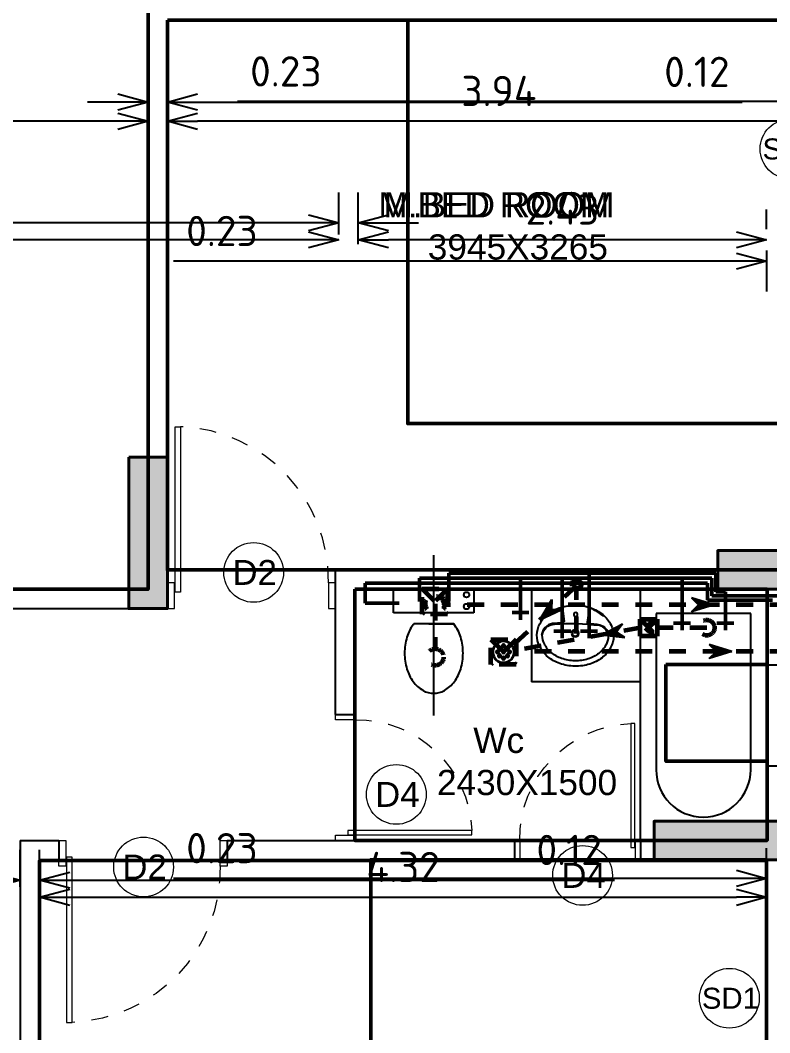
# Model space of a CAD drawing. Header units: inches. Extents: x 0 to 429, y 0 to 185.
# Drawn here: x 258.73 to 263.19, y 122.34 to 128.37 of the extents above; entities that cross this region are included whole.
import ezdxf
from ezdxf.enums import TextEntityAlignment as Align

# ---------------------------------------------------------------- set-up
doc = ezdxf.new("R2010")
doc.units = ezdxf.units.IN
doc.header["$MEASUREMENT"] = 0
doc.linetypes.add('Xr-4BHK-A-B-Typical-Sub$0$HIDDEN', pattern=[0.375, 0.25, -0.125])
doc.layers.get('DEFPOINTS').update_dxf_attribs({"lineweight": 18})
for name, color, linetype, lineweight in [('FLOOR01', 7, 'Continuous', 50), ('XR-4BHK-A-B-TYPICAL-SUB$0$DOOR', 34, 'Continuous', 20), ('XR-4BHK-A-B-TYPICAL-SUB$0$TOWER-COL', 1, 'Continuous', 40), ('XR-4BHK-A-B-TYPICAL-SUB$0$TOWER-COL-HATCH', 9, 'Continuous', 5)]:
    doc.layers.add(name, color=color, linetype=linetype, lineweight=lineweight)
doc.layers.add('XR-4BHK-A-B-TYPICAL-SUB$0$SEWERARE LINE', color=7, linetype='Continuous', lineweight=35, true_color=0xca2d12)
doc.layers.add('XR-4BHK-A-B-TYPICAL-SUB$0$WATER SUPPLAY', color=7, linetype='Continuous', lineweight=0, true_color=0x00f000)
doc.styles.add('Sanvi Common', font='isocpeur.ttf')
doc.styles.add('Xr-4BHK-A-B-Typical-Sub$0$$0$DIM', font='arial.ttf', dxfattribs={"height": 4})
doc.styles.add('Xr-4BHK-A-B-Typical-Sub$0$$1$Standard', font='arial.ttf')
doc.styles.add('Xr-4BHK-A-B-Typical-Sub$0$DIM', font='arial.ttf')
doc.dimstyles.new('Sanvi Common', dxfattribs={"dimtxt": 0.18, "dimasz": 0.18, "dimexe": 0.18, "dimexo": 0.0625, "dimgap": 0.09, "dimtad": 1, "dimzin": 0, "dimdsep": 46, "dimtxsty": 'Sanvi Common', "dimblk": 'OPEN30', "dimcen": 0.09, "dimclrd": 68, "dimclre": 68, "dimclrt": 40, "dimadec": 0, "dimazin": 0, "dimtfac": 1, "dimtofl": 0, "dimtmove": 0, "dimatfit": 3, "dimldrblk": 'OPEN30', "dimfxl": 1, "dimtolj": 1, "dimtzin": 0, "dimarcsym": 0})

# ---------------------------------------------------------------- blocks, each defined once
blk = doc.blocks.new('Xr-4BHK-A-B-Typical-Sub$0$basin6')
blk.add_lwpolyline([(285.2934714498795, -227.3402073958431, 0.1206050114433866), (264.9250448710143, -143.3080601715954, 0.1050703413403847), (202.1793294929555, -66.85247416090476, 0.0886492025878237), (112.5484028551584, -18.19339241354589, 0.0797378270325577), (0.8031899457271265, -0.0009029619881176, 0.0797378270325569), (-111.0227022276788, -17.69070568110362, 0.088649202587821), (-200.8715357833764, -65.94623754146812, 0.1050703413403811), (-263.9604269546578, -142.1188916984596, 0.1206050114433842), (-284.7065285501205, -226.058595277916, 0.120605011443388), (-264.3381019712549, -310.0907425021645, 0.1050703413403826), (-201.5923865931966, -386.5463285128538, 0.0886492025878227), (-111.9614599554004, -435.2054102602124, 0.0797378270325584), (-0.2162470459682027, -453.3978997117706, 0.0797378270325589), (111.6096451274386, -435.7080969926552, 0.0886492025878219), (201.4584786831354, -387.4525651322911, 0.1050703413403807), (264.5473698544172, -311.2799109752995, 0.120605011443382)], format="xyb", close=True)
for points in [[(-209.7065285501205, -79.98985251661941, -0.01680486891788), (-197.7677749082697, -69.86627177985918, -0.0921608508457037), (-106.0149899836835, -21.37322994853491, -0.4351277215707222), (-99.71413867093749, -24.69478230917218), (-85.2445206797231, -123.613478843033, -0.4477499644594207), (-92.36085448904736, -133.7247287180058, 0.0153645642859713), (-179.4983502626019, -141.3487863027761, 0.2725140364334764), (-249.2781254390975, -215.6120153494313, 0.2725140364334764)], [(210.2934714498795, -79.98985251661941, 0.01680486891788), (198.3547178080287, -69.86627177985918, 0.0921608508457037), (106.6019328834425, -21.37322994853446, 0.4351277215707222), (100.3010815706964, -24.69478230917264), (85.83146357948249, -123.613478843033, 0.3963443907103082), (97.15970380860676, -134.6683256285261, -0.0118557928021574), (170.1740434625414, -140.301828615644, -0.3404071676447263), (250.2754666896674, -226.8251453909007)], [(-244.4010232867579, -216.7137751216352, 0.0172432119503362), (-244.7066296595938, -226.1485327430634, 0.1206050114433753), (-228.8187253387566, -291.6958007072386, 0.1050703413403919), (-176.6215278271222, -355.2980291593732, 0.0886492025878153), (-99.35881457495293, -397.2426215136692, 0.0797378270325648), (-0.126309580820589, -413.3980008212439, 0.0797378270325629), (99.17784058948043, -397.6890197296552, 0.0886492025878172), (176.6283916822833, -356.0922912251627, 0.1050703413403667), (229.1110718687371, -292.7254294392905, 0.1206050114433997), (245.2935725593527, -227.2502699306957, 0.1206050114433708)]]:
    blk.add_lwpolyline(points, format="xyb")
for centre, radius in [((0.2934714498794619, -69.18885287727551), 14.46002586836821), ((1.36831066660693, -209.2250138947262), 26.41614066316425), ((1.36831066660693, -209.2250138947262), 21.04925606716732)]:
    blk.add_circle(centre, radius)
for centre, radius, start, end in [((-151.3197873896899, -237.7412537462595), 95.42678519909742, 106.2953086836022, 167.2702941941163), ((-3.49196232228428, -1750.185823778977), 1613.512917841294, 84.27689680190153, 96.2123264367735), ((155.3913177759048, -234.9219814708475), 90.22898964913263, 4.877457175646972, 88.71858128697289)]:
    blk.add_arc(centre, radius, start, end)
blk = doc.blocks.new('Xr-4BHK-A-B-Typical-Sub$0$1111')
for p, q in [((-6719.274586927844, 24832.21541770781), (-6719.274586927844, 24832.21541770757)), ((-6770.297927632695, 24610.7035688872), (-7008.810749818338, 24610.70356888464)), ((-6918.934341971064, 24610.7035688872), (-6770.297927632695, 24610.7035688872)), ((-7128.498731224099, 24545.53691638727), (-7128.498731224099, 24404.3425026373)), ((-6650.609946223907, 24545.53691638727), (-7128.498731224099, 24545.53691638727)), ((-6650.609367650235, 24404.3425026373), (-6650.609367650235, 24545.53691638727)), ((-7128.498731224099, 24404.3425026373), (-6650.609946223907, 24404.3425026373)), ((-6849.554338741815, 24404.3425026373), (-6849.554338742513, 24404.3425026387)), ((-6702.984759504441, 24404.34242388117), (-6702.984759378247, 24404.3425026373))]:
    blk.add_line(p, q)
at = {"extrusion": (0, 0, -1)}
for centre, major_axis, ratio, start_param, end_param in [((-6859.229757925728, 24842.01941884356), (-133.9517165388781, 133.9517165388781), 0.9999999999832868, 6.126583430195991, 6.550859452151544), ((-6889.554338723887, 24895.26306556142), (-90.62466888756799, 90.62466888756799), 0.9999999999968505, 0.7853981633990229, 1.303122181829161), ((-6811.386958009331, 24807.22465526871), (175.7823815872862, 175.7823815872862), 0.999999999978424, 4.219590546639136, 4.55578710340462), ((-6967.721719438676, 24807.22465526871), (-175.7823815853751, 175.7823815853751), 0.9999999999878928, 1.727398203776423, 2.063594760544665), ((-6735.889426989714, 24784.48130888748), (231.5369194917327, 231.5369194917327), 0.9999999999999714, 3.926990816986544, 4.219590546630329), ((-7043.21925045806, 24784.48130888748), (231.5369194901448, 231.5369194901448), 0.9999999999976678, 0.4927984337551386, 0.7853981633993256), ((-7043.21925045806, 24784.48130888701), (231.5369194936764, 231.5369194936764), 0.9999999999941902, 0.7853981634003531, 1.077997893043151), ((-6811.386958009331, 24761.73796250578), (-175.7823815872861, 175.7823815872861), 0.9999999999784244, 4.868990857364758, 5.205187414130243), ((-6967.721719438676, 24761.73796250578), (-231.1863063790527, 91.44161955207198), 0.9889506463526048, 3.056608940066738, 3.421061769405215), ((-6859.229757925496, 24726.94319893909), (-133.9517166011744, 133.9517166011744), 0.999999999576192, 4.837165415702824, 4.868990857265993), ((-6694.740500589833, 24437.16377004446), (11.5199454727117, 11.5199454727117), 0.9999999999696834, 1.570796326805002, 7.853981633984588)]:
    blk.add_ellipse(centre, major_axis=major_axis, ratio=ratio, start_param=start_param, end_param=end_param, dxfattribs=at)
at = {"extrusion": (0, 0, -0.9999999999999998)}
for centre, major_axis, ratio, start_param, end_param in [((-6889.554338723887, 24895.26306556142), (90.6246688875227, 90.6246688875227), 0.9999999999985453, -1.303122181830308, -0.7853981633981758), ((-6919.878919522045, 24842.01941884356), (133.9517165388556, 133.9517165388556), 0.9999999999724124, -0.267674144974732, 0.1566018769845483), ((-6735.889426989714, 24784.48130888701), (-231.5369194917326, 231.5369194917326), 0.9999999999999716, 5.205187414139048, 5.497787143782835)]:
    blk.add_ellipse(centre, major_axis=major_axis, ratio=ratio, start_param=start_param, end_param=end_param, dxfattribs=at)
at = {"extrusion": (0, 0, -0.9999999999999999)}
blk.add_ellipse((-6694.740500589833, 24507.03228540276), major_axis=(-11.51994547247887, 11.51994547247886), ratio=1, start_param=3.141592653589793, end_param=9.42477796076938, dxfattribs=at)
blk = doc.blocks.new('Xr-4BHK-A-B-Typical-Sub$0$d-750')
at = {"layer": 'XR-4BHK-A-B-TYPICAL-SUB$0$DOOR'}
for p, q in [((5.729134500143118e-09, 718.7499761594656), (5.729134500143118e-09, 749.9999761594656)), ((5.729134500143118e-09, 749.9999761594656), (115.0000000057291, 749.9999761594656)), ((115.0000000057291, 749.9999761594656), (115.0000000057291, 718.7499761594656)), ((115.0000000057291, 718.7499761594656), (5.729134500143118e-09, 718.7499761594656)), ((5.729134500143118e-09, -2.384052721993157e-05), (5.729134500143118e-09, 31.24997615947278)), ((5.729134500143118e-09, 31.24997615947278), (115.0000000057291, 31.24997615947278)), ((115.0000000057291, 31.24997615947278), (115.0000000057291, -2.384052721993157e-05)), ((115.0000000057291, -2.384052721993157e-05), (5.729134500143118e-09, -2.384052721993157e-05))]:
    blk.add_line(p, q, dxfattribs=at)
blk.add_lwpolyline([(73.88675761399941, 34.24997615947278), (811.340492390703, 34.24997615947278), (811.340492390703, 59.24997615947278), (73.88675761399941, 59.24997615947278)], close=True, dxfattribs=at)
at = {"layer": 'XR-4BHK-A-B-TYPICAL-SUB$0$DOOR', "color": 8, "linetype": 'Xr-4BHK-A-B-Typical-Sub$0$HIDDEN', "extrusion": (0, 0, -1)}
blk.add_ellipse((125.0000000057291, 31.24997615947278), major_axis=(218.3991734659579, 652.0652236637238), ratio=0.9987404314647262, start_param=-0.3381296109642833, end_param=1.207250979015199, dxfattribs=at)
blk = doc.blocks.new('Xr-4BHK-A-B-Typical-Sub$0$REV.CO.')
at = {"layer": 'XR-4BHK-A-B-TYPICAL-SUB$0$TOWER-COL-HATCH'}
for points in [[(451646.105343088, 14725.22713470212), (451416.1053430881, 14725.22713470212), (451416.1057777091, 15625.7247321444), (451646.1057777096, 15625.7247321451)], [(448141.6030434328, 15070.22767315162), (448141.6030434328, 14840.22767315179), (447241.1053430899, 14840.22767315115), (447241.1053430892, 15070.22767315162)], [(448521.1053430892, 13460.22663578375), (447621.1053430892, 13460.22663578375), (447621.1053430899, 13230.22663578329), (448521.1053430899, 13230.22663578422)]]:
    blk.add_hatch(color=256, dxfattribs=at).paths.add_polyline_path(points)
at = {"layer": 'XR-4BHK-A-B-TYPICAL-SUB$0$TOWER-COL'}
for points in [[(451646.1057729455, 15625.72456020026), (451416.1057729455, 15625.72456020026), (451416.105343089, 14725.22713470212), (451646.105343089, 14725.22713470212)], [(447241.105343089, 15070.2276675078), (447241.105343089, 14840.2276675078), (448141.6030434328, 14840.22713470217), (448141.6030434328, 15070.22713470217)], [(447621.105343089, 13460.22663013994), (447621.105343089, 13230.22663013994), (448521.105343089, 13230.22663013994), (448521.105343089, 13460.22663013994)]]:
    blk.add_lwpolyline(points, close=True, dxfattribs=at)
blk = doc.blocks.new('Xr-4BHK-A-B-Typical-Sub$0$$0$DOOR NO')
at = {"lineweight": 0}
blk.add_circle((5.684341886080801e-14, 0), 10, dxfattribs=at)
at = {"style": 'Xr-4BHK-A-B-Typical-Sub$0$$0$DIM'}
blk.add_attdef('X1', text='', height=9, dxfattribs=at).set_placement((5.684341886080801e-14, 0), align=Align.MIDDLE_CENTER)
blk = doc.blocks.new('_Open30')
at = {"color": 0, "linetype": 'ByBlock', "lineweight": -2}
for p, q in [((-1, 0.26794919), (0, 0)), ((0, 0), (-1, -0.26794919)), ((0, 0), (-1, 0))]:
    blk.add_line(p, q, dxfattribs=at)
blk = doc.blocks.new('*D208')
at = {"color": 68, "lineweight": -2, "transparency": 16777216}
for p, q in [((263.5542284709865, 127.7088136228554), (263.5542284709865, 128.0611464959577)), ((263.7842284709679, 127.7088135975496), (263.7842284709679, 128.0611464959577)), ((263.3742284709865, 127.8811464959577), (260.0262284709885, 127.8811464959577)), ((263.9642284709679, 127.8811464959577), (264.1442284709679, 127.8811464959577))]:
    blk.add_line(p, q, dxfattribs=at)
at = {"layer": 'DEFPOINTS', "color": 0, "transparency": 16777216}
for p in [(263.5542284709865, 127.8811464959577), (263.5542284709865, 127.6463136228554), (263.7842284709679, 127.6463135975496)]:
    blk.add_point(p, dxfattribs=at)
at = {"color": 68, "lineweight": -2, "transparency": 16777216, "xscale": 0.18, "yscale": 0.18, "zscale": 0.18}
blk.add_blockref('_Open30', (263.5542284709865, 127.8811464959577), dxfattribs=at)
at = {"color": 68, "lineweight": -2, "transparency": 16777216, "xscale": 0.18, "yscale": 0.18, "zscale": 0.18, "rotation": 180}
blk.add_blockref('_Open30', (263.7842284709679, 127.8811464959577), dxfattribs=at)
at = {"color": 40, "transparency": 16777216, "insert": (260.3142284709886, 128.0611464959577), "char_height": 0.18, "attachment_point": 5, "style": 'Sanvi Common'}
blk.add_mtext('\\A1;0.23', dxfattribs=at)
blk = doc.blocks.new('*D209')
at = {"color": 68, "lineweight": -2, "transparency": 16777216}
for p, q in [((259.6092284738026, 127.8270088014975), (259.6092284738026, 127.9445088014975)), ((263.5542284709865, 127.7088136228554), (263.5542284709865, 127.9445088014975)), ((263.3742284709865, 127.7645088014975), (259.7892284738026, 127.7645088014975))]:
    blk.add_line(p, q, dxfattribs=at)
at = {"layer": 'DEFPOINTS', "color": 0, "transparency": 16777216}
for p in [(259.6092284738026, 127.7645088014975), (259.6092284738026, 127.7645088014975), (263.5542284709865, 127.6463136228554)]:
    blk.add_point(p, dxfattribs=at)
at = {"color": 68, "lineweight": -2, "transparency": 16777216, "xscale": 0.18, "yscale": 0.18, "zscale": 0.18, "rotation": 180}
blk.add_blockref('_Open30', (259.6092284738026, 127.7645088014975), dxfattribs=at)
at = {"color": 68, "lineweight": -2, "transparency": 16777216, "xscale": 0.18, "yscale": 0.18, "zscale": 0.18}
blk.add_blockref('_Open30', (263.5542284709865, 127.7645088014975), dxfattribs=at)
at = {"color": 40, "transparency": 16777216, "insert": (261.5817284723946, 127.9445088014975), "char_height": 0.18, "attachment_point": 5, "style": 'Sanvi Common'}
blk.add_mtext('\\A1;3.94', dxfattribs=at)
blk = doc.blocks.new('*D210')
at = {"color": 68, "lineweight": -2, "transparency": 16777216}
for p, q in [((256.3392151299105, 127.589025842724), (256.3392151299105, 127.9445088014975)), ((259.4942284738119, 127.8270088014975), (259.4942284738119, 127.9445088014975)), ((259.3142284738119, 127.7645088014975), (256.5192151299105, 127.7645088014975))]:
    blk.add_line(p, q, dxfattribs=at)
at = {"layer": 'DEFPOINTS', "color": 0, "transparency": 16777216}
for p in [(256.3392151299105, 127.7645088014975), (259.4942284738119, 127.7645088014975), (256.3392151299105, 127.526525842724)]:
    blk.add_point(p, dxfattribs=at)
at = {"color": 68, "lineweight": -2, "transparency": 16777216, "xscale": 0.18, "yscale": 0.18, "zscale": 0.18, "rotation": 180}
blk.add_blockref('_Open30', (256.3392151299105, 127.7645088014975), dxfattribs=at)
at = {"color": 68, "lineweight": -2, "transparency": 16777216, "xscale": 0.18, "yscale": 0.18, "zscale": 0.18}
blk.add_blockref('_Open30', (259.4942284738119, 127.7645088014975), dxfattribs=at)
at = {"color": 40, "transparency": 16777216, "insert": (257.9167218018612, 127.9445088014975), "char_height": 0.18, "attachment_point": 5, "style": 'Sanvi Common'}
blk.add_mtext('\\A1;3.16', dxfattribs=at)
blk = doc.blocks.new('*D251')
at = {"color": 68, "lineweight": -2, "transparency": 16777216}
for p, q in [((263.404233178275, 127.056613819455), (263.404233178275, 126.7517360425044)), ((263.1742331782645, 126.9964353152751), (263.1742331782645, 126.7517360425044)), ((262.9942331782645, 126.9317360425044), (259.6462331782665, 126.9317360425044)), ((263.584233178275, 126.9317360425044), (263.764233178275, 126.9317360425044))]:
    blk.add_line(p, q, dxfattribs=at)
at = {"layer": 'DEFPOINTS', "color": 0, "transparency": 16777216}
for p in [(263.404233178275, 127.119113819455), (263.1742331782645, 127.0589353152751), (263.1742331782645, 126.9317360425044)]:
    blk.add_point(p, dxfattribs=at)
at = {"color": 68, "lineweight": -2, "transparency": 16777216, "xscale": 0.18, "yscale": 0.18, "zscale": 0.18}
blk.add_blockref('_Open30', (263.1742331782645, 126.9317360425044), dxfattribs=at)
at = {"color": 68, "lineweight": -2, "transparency": 16777216, "xscale": 0.18, "yscale": 0.18, "zscale": 0.18, "rotation": 180}
blk.add_blockref('_Open30', (263.404233178275, 126.9317360425044), dxfattribs=at)
at = {"color": 40, "transparency": 16777216, "insert": (259.9342331782665, 127.1117360425044), "char_height": 0.18, "attachment_point": 5, "style": 'Sanvi Common'}
blk.add_mtext('\\A1;0.23', dxfattribs=at)
blk = doc.blocks.new('*D252')
at = {"color": 68, "lineweight": -2, "transparency": 16777216}
for p, q in [((260.7442284738119, 127.0339032965563), (260.7442284738119, 127.2389353152751)), ((263.1742331782645, 127.1214353152751), (263.1742331782645, 127.2389353152751)), ((262.9942331782645, 127.0589353152751), (260.9242284738119, 127.0589353152751))]:
    blk.add_line(p, q, dxfattribs=at)
at = {"layer": 'DEFPOINTS', "color": 0, "transparency": 16777216}
for p in [(260.7442284738119, 127.0589353152751), (263.1742331782645, 127.0589353152751), (260.7442284738119, 126.9714032965563)]:
    blk.add_point(p, dxfattribs=at)
at = {"color": 68, "lineweight": -2, "transparency": 16777216, "xscale": 0.18, "yscale": 0.18, "zscale": 0.18, "rotation": 180}
blk.add_blockref('_Open30', (260.7442284738119, 127.0589353152751), dxfattribs=at)
at = {"color": 68, "lineweight": -2, "transparency": 16777216, "xscale": 0.18, "yscale": 0.18, "zscale": 0.18}
blk.add_blockref('_Open30', (263.1742331782645, 127.0589353152751), dxfattribs=at)
at = {"color": 40, "transparency": 16777216, "insert": (261.9592308260382, 127.2389353152751), "char_height": 0.18, "attachment_point": 5, "style": 'Sanvi Common'}
blk.add_mtext('\\A1;2.43', dxfattribs=at)
blk = doc.blocks.new('*D253')
at = {"color": 68, "lineweight": -2, "transparency": 16777216}
for p, q in [((260.6292284737921, 127.0914030528362), (260.6292284737921, 127.3402330802267)), ((260.7442284738119, 127.0339032965563), (260.7442284738119, 127.3402330802267)), ((260.4492284737921, 127.1602330802267), (257.2092284737906, 127.1602330802267)), ((260.9242284738119, 127.1602330802267), (261.1042284738119, 127.1602330802267))]:
    blk.add_line(p, q, dxfattribs=at)
at = {"layer": 'DEFPOINTS', "color": 0, "transparency": 16777216}
for p in [(260.6292284737921, 127.1602330802267), (260.6292284737921, 127.0289030528362), (260.7442284738119, 126.9714032965563)]:
    blk.add_point(p, dxfattribs=at)
at = {"color": 68, "lineweight": -2, "transparency": 16777216, "xscale": 0.18, "yscale": 0.18, "zscale": 0.18}
blk.add_blockref('_Open30', (260.6292284737921, 127.1602330802267), dxfattribs=at)
at = {"color": 68, "lineweight": -2, "transparency": 16777216, "xscale": 0.18, "yscale": 0.18, "zscale": 0.18, "rotation": 180}
blk.add_blockref('_Open30', (260.7442284738119, 127.1602330802267), dxfattribs=at)
at = {"color": 40, "transparency": 16777216, "insert": (257.4792284737907, 127.3402330802267), "char_height": 0.18, "attachment_point": 5, "style": 'Sanvi Common'}
blk.add_mtext('\\A1;0.12', dxfattribs=at)
blk = doc.blocks.new('*D254')
at = {"color": 68, "lineweight": -2, "transparency": 16777216}
for p, q in [((255.2242284815931, 127.1214350908845), (255.2242284815931, 127.2389353152751)), ((260.6292284737921, 127.0914030528362), (260.6292284737921, 127.2389353152751)), ((260.4492284737921, 127.0589353152751), (255.4042284815931, 127.0589353152751))]:
    blk.add_line(p, q, dxfattribs=at)
at = {"layer": 'DEFPOINTS', "color": 0, "transparency": 16777216}
for p in [(255.2242284815931, 127.0589353152751), (255.2242284815931, 127.0589350908845), (260.6292284737921, 127.0289030528362)]:
    blk.add_point(p, dxfattribs=at)
at = {"color": 68, "lineweight": -2, "transparency": 16777216, "xscale": 0.18, "yscale": 0.18, "zscale": 0.18, "rotation": 180}
blk.add_blockref('_Open30', (255.2242284815931, 127.0589353152751), dxfattribs=at)
at = {"color": 68, "lineweight": -2, "transparency": 16777216, "xscale": 0.18, "yscale": 0.18, "zscale": 0.18}
blk.add_blockref('_Open30', (260.6292284737921, 127.0589353152751), dxfattribs=at)
at = {"color": 40, "transparency": 16777216, "insert": (257.9267284776926, 127.2389353152751), "char_height": 0.18, "attachment_point": 5, "style": 'Sanvi Common'}
blk.add_mtext('\\A1;5.40', dxfattribs=at)
blk = doc.blocks.new('*D264')
at = {"color": 68, "lineweight": -2, "transparency": 16777216}
for p, q in [((258.7342284738026, 123.210477014261), (258.7342284738026, 123.4292747792272)), ((258.8492284737933, 123.210477014261), (258.8492284737933, 123.4292747792272)), ((258.5542284738026, 123.2492747792272), (258.3742284738026, 123.2492747792272)), ((259.0292284737933, 123.2492747792272), (262.2692284737948, 123.2492747792272))]:
    blk.add_line(p, q, dxfattribs=at)
at = {"layer": 'DEFPOINTS', "color": 0, "transparency": 16777216}
for p in [(258.8492284737933, 123.2492747792272), (258.7342284738026, 123.147977014261), (258.8492284737933, 123.147977014261)]:
    blk.add_point(p, dxfattribs=at)
at = {"color": 68, "lineweight": -2, "transparency": 16777216, "xscale": 0.18, "yscale": 0.18, "zscale": 0.18}
blk.add_blockref('_Open30', (258.7342284738026, 123.2492747792272), dxfattribs=at)
at = {"color": 68, "lineweight": -2, "transparency": 16777216, "xscale": 0.18, "yscale": 0.18, "zscale": 0.18, "rotation": 180}
blk.add_blockref('_Open30', (258.8492284737933, 123.2492747792272), dxfattribs=at)
at = {"color": 40, "transparency": 16777216, "insert": (261.9992284737947, 123.4292747792272), "char_height": 0.18, "attachment_point": 5, "style": 'Sanvi Common'}
blk.add_mtext('\\A1;0.12', dxfattribs=at)
blk = doc.blocks.new('*D265')
at = {"color": 68, "lineweight": -2, "transparency": 16777216}
for p, q in [((258.8492284737933, 123.210477014261), (258.8492284737933, 123.327977014261)), ((263.1742151244891, 123.2061756171893), (263.1742151244891, 123.327977014261)), ((259.0292284737933, 123.147977014261), (262.9942151244891, 123.147977014261))]:
    blk.add_line(p, q, dxfattribs=at)
at = {"layer": 'DEFPOINTS', "color": 0, "transparency": 16777216}
for p in [(258.8492284737933, 123.147977014261), (263.1742151244891, 123.147977014261), (263.1742151244891, 123.1436756171893)]:
    blk.add_point(p, dxfattribs=at)
at = {"color": 68, "lineweight": -2, "transparency": 16777216, "xscale": 0.18, "yscale": 0.18, "zscale": 0.18, "rotation": 180}
blk.add_blockref('_Open30', (258.8492284737933, 123.147977014261), dxfattribs=at)
at = {"color": 68, "lineweight": -2, "transparency": 16777216, "xscale": 0.18, "yscale": 0.18, "zscale": 0.18}
blk.add_blockref('_Open30', (263.1742151244891, 123.147977014261), dxfattribs=at)
at = {"color": 40, "transparency": 16777216, "insert": (261.0117217991412, 123.327977014261), "char_height": 0.18, "attachment_point": 5, "style": 'Sanvi Common'}
blk.add_mtext('\\A1;4.32', dxfattribs=at)
blk = doc.blocks.new('*D266')
at = {"color": 68, "lineweight": -2, "transparency": 16777216}
for p, q in [((263.1742151244891, 123.2061756171893), (263.1742151244891, 123.4400206313214)), ((263.4042151244996, 123.2061756171893), (263.4042151244996, 123.4400206313214)), ((262.9942151244891, 123.2600206313214), (259.6462151244911, 123.2600206313214)), ((263.5842151244996, 123.2600206313214), (263.7642151244996, 123.2600206313214))]:
    blk.add_line(p, q, dxfattribs=at)
at = {"layer": 'DEFPOINTS', "color": 0, "transparency": 16777216}
for p in [(263.4042151244996, 123.2600206313214), (263.1742151244891, 123.1436756171893), (263.4042151244996, 123.1436756171893)]:
    blk.add_point(p, dxfattribs=at)
at = {"color": 68, "lineweight": -2, "transparency": 16777216, "xscale": 0.18, "yscale": 0.18, "zscale": 0.18}
blk.add_blockref('_Open30', (263.1742151244891, 123.2600206313214), dxfattribs=at)
at = {"color": 68, "lineweight": -2, "transparency": 16777216, "xscale": 0.18, "yscale": 0.18, "zscale": 0.18, "rotation": 180}
blk.add_blockref('_Open30', (263.4042151244996, 123.2600206313214), dxfattribs=at)
at = {"color": 40, "transparency": 16777216, "insert": (259.9342151244911, 123.4400206313214), "char_height": 0.18, "attachment_point": 5, "style": 'Sanvi Common'}
blk.add_mtext('\\A1;0.23', dxfattribs=at)
blk = doc.blocks.new('*D314')
at = {"color": 68, "lineweight": -2, "transparency": 16777216}
for p, q in [((259.4942284738119, 127.8270088014975), (259.4942284738119, 128.0583027925088)), ((259.6092284738026, 127.8270088014975), (259.6092284738026, 128.0583027925088)), ((259.3142284738119, 127.8783027925088), (259.1342284738119, 127.8783027925088)), ((259.7892284738026, 127.8783027925088), (263.0292284738041, 127.8783027925088))]:
    blk.add_line(p, q, dxfattribs=at)
at = {"layer": 'DEFPOINTS', "color": 0, "transparency": 16777216}
for p in [(259.6092284738026, 127.8783027925088), (259.4942284738119, 127.7645088014975), (259.6092284738026, 127.7645088014975)]:
    blk.add_point(p, dxfattribs=at)
at = {"color": 68, "lineweight": -2, "transparency": 16777216, "xscale": 0.18, "yscale": 0.18, "zscale": 0.18}
blk.add_blockref('_Open30', (259.4942284738119, 127.8783027925088), dxfattribs=at)
at = {"color": 68, "lineweight": -2, "transparency": 16777216, "xscale": 0.18, "yscale": 0.18, "zscale": 0.18, "rotation": 180}
blk.add_blockref('_Open30', (259.6092284738026, 127.8783027925088), dxfattribs=at)
at = {"color": 40, "transparency": 16777216, "insert": (262.7592284738041, 128.0583027925088), "char_height": 0.18, "attachment_point": 5, "style": 'Sanvi Common'}
blk.add_mtext('\\A1;0.12', dxfattribs=at)
blk = doc.blocks.new('Xr-4BHK-A-B-Typical-Sub$0$FT 100')
at = {"linetype": 'Continuous'}
blk.add_ellipse((0, 9.313226e-10), major_axis=(63.43259801403039, -2.92498021481441), ratio=0.9999999998229452, start_param=0.0460789852015406, end_param=6.329264292381125, dxfattribs=at)
for centre, major_axis, ratio in [((-36.73191107809544, 9.313226e-10), (7.970910180024961, 9e-16), 0.9999999998347632), ((-23.28150001447648, 23.28150001075119), (7.970910180354233, 9e-16), 0.999999999793454), ((0, 35.35070415306836), (7.970910180354233, 9e-16), 0.9999999998760722), ((0, 9.313226e-10), (7.970910180683508, 9e-16), 0.9999999997521444), ((23.28150001447648, 23.28150001075119), (7.970910180354233, 9e-16), 0.999999999793454), ((36.73191107762978, 9.313226e-10), (7.970910180683508, 0), 0.9999999997521444), ((-23.28150001447648, -23.28150000981986), (7.970910180354233, 9e-16), 0.9999999998347632), ((0, -35.35070415120572), (7.970910180354233, 9e-16), 0.999999999793454), ((23.28150001401082, -23.28150000981986), (7.970910180354233, 9e-16), 0.9999999998347632)]:
    blk.add_ellipse(centre, major_axis=major_axis, ratio=ratio)
blk = doc.blocks.new('Xr-4BHK-A-B-Typical-Sub$0$A6')
at = {"linetype": 'Continuous', "lineweight": -3}
h = blk.add_hatch(dxfattribs=at)
h.set_pattern_fill('ANSI31', color=8, scale=51.85001933485683, angle=269.9862146204266, style=0)
h.set_pattern_definition([(314.9862146204265, (-3558.981502296403, 121585.5365484209), (4.584040057853496, 4.581834745929909), [])])
h.paths.add_polyline_path([(-42.47234761156142, 41.50318173249252), (0, 0), (-42.49231404624879, -41.48273921257351), (91.68663005856797, -0.02205982757732272)])
for p, q in [((-42.49231404624879, -41.48273921245709), (0, 0)), ((-42.47234761156142, 41.50318173249252), (0, 0)), ((91.68663005856797, -0.0220598274609074), (-42.47234761156142, 41.50318173249252)), ((0, 0), (91.68663005856797, -0.0220598274609074)), ((91.68663005856797, -0.0220598274609074), (-42.49231404624879, -41.48273921245709))]:
    blk.add_line(p, q, dxfattribs=at)
blk = doc.blocks.new('Xr-4BHK-A-B-Typical-Sub$0$A$C14D55273')
at = {"layer": 'XR-4BHK-A-B-TYPICAL-SUB$0$WATER SUPPLAY', "lineweight": 50}
for p, q in [((2500.624291526765, -5764.529159114958), (911.9267264971859, -5764.530069096072)), ((911.9267264972441, -5875.062872393872), (911.9267264971859, -5764.530069096072)), ((1666.667068900599, -6151.374502834282), (1666.66707133982, -5764.529636792606)), ((2500.624194841454, -5933.327990191508), (2500.624291526765, -5764.529159114958)), ((2675.947718644777, -5794.529058692453), (936.9267264971859, -5794.530054776478)), ((936.926726497215, -5900.062872393857), (936.9267264971859, -5794.530054776478)), ((2997.874913965177, -5824.528874297597), (961.9267264971568, -5824.53004045687)), ((961.9267264971568, -5925.062872393843), (961.9267264971568, -5824.53004045687)), ((1113.317243210447, -6103.516007887811), (1113.317245624377, -5794.529953742749)), ((1825.524446796626, -6151.374502834282), (1825.524449584424, -5794.529545801604)), ((2073.885448010522, -6041.335903100538), (2073.885449938709, -5794.529403544308)), ((2675.947798146663, -5933.327990191508), (2675.947718644777, -5794.529058692453)), ((2997.874981327594, -5942.13405433837), (2997.874913965177, -5824.528874297597)), ((545.3776060903037, -5900.062872393872), (936.926726497215, -5900.062872393857)), ((855.7124612197222, -5875.062872393872), (911.9267264972441, -5875.062872393872)), ((855.7124597792572, -6103.516007887811), (855.7124612197222, -5875.062872393872)), ((575.3777665184753, -5925.062872393872), (961.9267264971568, -5925.062872393843)), ((2796.713518350996, -5942.13405433837), (2997.874981327594, -5942.13405433837)), ((2023.88544834248, -5998.835903108309), (2123.88544834248, -5998.835903108367)), ((805.7124601112446, -6061.016007895581), (905.7124601112737, -6061.01600789564)), ((1063.317243542406, -6061.016007895581), (1163.317243542406, -6061.01600789564)), ((1616.667069232586, -6108.874502842053), (1716.667069232615, -6108.874502842111)), ((1775.524447128584, -6108.874502842053), (1875.524447128584, -6108.874502842111))]:
    blk.add_line(p, q, dxfattribs=at)
blk = doc.blocks.new('Xr-4BHK-A-B-Typical-Sub$0$A$C2521575D')
at = {"layer": 'XR-4BHK-A-B-TYPICAL-SUB$0$SEWERARE LINE', "linetype": 'Xr-4BHK-A-B-Typical-Sub$0$HIDDEN', "lineweight": 60, "ltscale": 200}
for p, q in [((29974.74243109682, 26692.00157133981), (29824.74243109682, 26542.00157133981)), ((29824.74243109682, 26692.00157133981), (29974.74243109682, 26542.00157133981)), ((30742.17539842078, 26710.67974188699, 1.466945878419521e-07), (30360.43623267574, 26352.74040143316, 1.765330579720919e-08)), ((30742.15771526867, 26426.66066270073), (30742.17539842078, 26710.67974188699, 1.466945878419521e-07)), ((29901.87942399483, 26603.55538635171, 5.014345430064446e-09), (29901.87942399297, 26336.13036781894, -6.211607901972905e-09)), ((32193.29281692783, 26597.43550871008), (29961.00860560674, 26597.43550871008)), ((31222.23222073814, 26510.59793292081), (31122.23222073814, 26410.59793292081)), ((31122.23222073814, 26510.59793292081), (31222.23222073814, 26410.59793292081)), ((31122.23222073814, 26460.59793292081), (30371.46371592424, 26323.85375065039)), ((31517.67863031523, 26460.59793292081), (31201.84711390446, 26460.59793292081)), ((30383.41083832708, 26391.33149804416), (30233.41083832708, 26241.33149804416)), ((30233.41083832708, 26391.33149804416), (30383.41083832708, 26241.33149804416)), ((32193.30411305837, 26320.20562404265), (30371.7925453163, 26320.20562404265))]:
    blk.add_line(p, q, dxfattribs=at)
for points in [[(29974.74243109682, 26542.00157133981), (29824.74243109682, 26542.00157133981), (29824.74243109682, 26692.00157133981), (29974.74243109682, 26692.00157133981)], [(31222.23222073814, 26410.59793292081), (31122.23222073814, 26410.59793292081), (31122.23222073814, 26510.59793292081), (31222.23222073814, 26510.59793292081)], [(30383.41083832708, 26241.33149804416), (30233.41083832708, 26241.33149804416), (30233.41083832708, 26391.33149804416), (30383.41083832708, 26391.33149804416)]]:
    blk.add_lwpolyline(points, close=True, dxfattribs=at)
for centre, radius in [((31517.67863031523, 26460.59793292081), 46.60473451026789), ((29901.87942398924, 26286.13036781894, -3.066753003862575e-06), 50)]:
    blk.add_circle(centre, radius, dxfattribs=at)
for centre, radius, start, end in [((30742.17539842078, 26716.18084340236, 1.466945878419521e-07), 30.00000000001455, 326.4426901939736, 213.5573098060264), ((30742.17539842078, 26710.67974188699, 1.466945878419521e-07), 27.34613722429323, 336.093204849446, 203.906795150554), ((29901.87942399483, 26603.55538635171, 5.014345430064446e-09), 60.0000000000291, 326.442690196285, 213.557309803715), ((29901.87942399483, 26592.55318332096, 5.014345430064446e-09), 54.69227444858646, 336.093204849446, 203.906795150554), ((31196.34601238908, 26460.59793292084), 30.00000000001455, 56.44269019455146, 303.5573098054485), ((31201.84711390446, 26460.59793292084), 27.34613722429323, 66.09320484851483, 293.9067951514851)]:
    blk.add_arc(centre, radius, start, end, dxfattribs=at)
at = {"layer": 'XR-4BHK-A-B-TYPICAL-SUB$0$SEWERARE LINE', "linetype": 'Xr-4BHK-A-B-Typical-Sub$0$HIDDEN', "lineweight": 60, "ltscale": 200, "extrusion": (-1.114849214498736e-08, 1.214960125413738e-08, 0.9999999999999999), "xscale": -1, "rotation": 42.52586968073281}
blk.add_blockref('Xr-4BHK-A-B-Typical-Sub$0$A6', (30593.12244258536, 26569.56521350124, -1.818409220706429e-05), dxfattribs=at)
at = {"layer": 'XR-4BHK-A-B-TYPICAL-SUB$0$SEWERARE LINE', "linetype": 'Xr-4BHK-A-B-Typical-Sub$0$HIDDEN', "lineweight": 60, "ltscale": 200, "extrusion": (2.610371639716701e-11, -1.648942104312248e-08, 0.9999999999999999), "xscale": -0.9999999999999984, "rotation": 180.0770337368833}
for p in [(31469.42071422073, 26597.29017696729, -0.000437752205925561), (31575.20862146647, 26320.06029229987, -0.0004331781389095235)]:
    blk.add_blockref('Xr-4BHK-A-B-Typical-Sub$0$A6', p, dxfattribs=at)
at = {"layer": 'XR-4BHK-A-B-TYPICAL-SUB$0$SEWERARE LINE', "linetype": 'Xr-4BHK-A-B-Typical-Sub$0$HIDDEN', "lineweight": 60, "ltscale": 200, "extrusion": (-2.954671039552572e-09, 1.622256106985481e-08, 0.9999999999999999), "xscale": -0.9999999999999996, "rotation": 10.3088502688435}
blk.add_blockref('Xr-4BHK-A-B-Typical-Sub$0$A6', (30981.60214464337, 26434.98371943836, 0.0003373027076828383), dxfattribs=at)
at = {"layer": 'XR-4BHK-A-B-TYPICAL-SUB$0$SEWERARE LINE', "linetype": 'Xr-4BHK-A-B-Typical-Sub$0$HIDDEN', "lineweight": 60, "ltscale": 200, "xscale": -1, "rotation": 90}
blk.add_blockref('Xr-4BHK-A-B-Typical-Sub$0$FT 100', (30308.4108352568, 26316.33150111537), dxfattribs=at)
at = {"layer": 'XR-4BHK-A-B-TYPICAL-SUB$0$WATER SUPPLAY', "xscale": -1}
blk.add_blockref('Xr-4BHK-A-B-Typical-Sub$0$A$C14D55273', (32483.86342341101, 32549.63876286442), dxfattribs=at)

msp = doc.modelspace()

# ---------------------------------------------------------------- linework, layer by layer
for p, q in [((259.4942418704215, 129.1802801892478), (259.4942418704215, 124.9802801892507)), ((259.6092418704413, 128.365281723352), (259.6092418704413, 124.8652801892454)), ((261.1942418704331, 124.2299093251928), (261.1942418704331, 125.1821327527428)), ((260.6092418704413, 125.0952814078042), (263.5542418544121, 125.0952814078042)), ((260.6092418704413, 124.234909151011), (260.6092418704413, 125.0952814078042)), ((256.224241870432, 124.9802801892507), (259.4942418704215, 124.9802801892507)), ((260.724241870432, 124.9802818952445), (263.1742465749032, 124.9802818952445)), ((260.724241870432, 124.234909151011), (260.724241870432, 124.9802818952445)), ((261.7747265749842, 124.9803301118805), (261.7747265749551, 124.4303301968171)), ((262.4247265725627, 123.4852818022042), (262.4247265749202, 124.98033019682)), ((263.1742465749032, 124.530330196823), (263.1742465749032, 124.9802818952445)), ((262.6693193725425, 124.9237225795219), (262.6693193725425, 124.7544404810174)), ((262.9268154065996, 124.9237225795074), (262.9268154065996, 124.7544404810029)), ((256.224241870432, 124.86528018926), (259.6092418704413, 124.8652801892454)), ((262.516731663147, 124.8353766309297), (262.5167316631179, 123.9059086007906)), ((263.079403115995, 124.8353766309152), (262.516731663147, 124.8353766309297)), ((263.0794031159368, 123.9059086007761), (263.079403115995, 124.8353766309152)), ((262.6223699942986, 124.7789150779132), (262.7162702375264, 124.7789150779132)), ((262.9737647848144, 124.7789150778986), (262.8798645415865, 124.7789150779132)), ((263.1742465749032, 124.530330196823), (263.1742465749032, 123.9303301968171)), ((263.1742465749032, 124.530330196823), (263.4042465749137, 124.530330196823)), ((262.4247265749493, 124.4303301968171), (261.7747265749551, 124.4303301968171)), ((260.6092418704413, 124.234909151011), (260.724241870432, 124.234909151011)), ((260.724241870432, 124.2353302604311), (260.7242418697335, 123.4852817945353)), ((263.1742465749032, 123.9303301968171), (263.4042465749137, 123.9303301968171)), ((263.1742465749032, 123.6002336499947), (263.1742465749032, 123.9303301968171)), ((258.7342418704413, 123.4852817946372), (258.7342418704413, 120.0052822004651)), ((258.7342418704413, 123.4852817946372), (258.9642422487142, 123.4852817946372)), ((258.9642422487142, 123.4852817946372), (258.9642422487142, 123.3702817946319)), ((259.9642422487142, 123.4852817946372), (259.9642422487142, 123.3702817946319)), ((259.9642422487142, 123.4852817946372), (261.6747265725627, 123.4852817946372)), ((261.6746781067688, 123.4852818022042), (262.4247265726792, 123.4852818015057)), ((261.6747265725627, 123.4852817946372), (261.6747265725627, 123.3702817946319)), ((262.4247265725627, 123.4852818022042), (262.4247265725627, 123.3702818021989)), ((262.4247265725627, 123.4852818022042), (262.5038236973107, 123.4852818022042)), ((258.849241870432, 123.3702817946319), (258.9642422487142, 123.3702817946319)), ((258.849241870432, 123.370281721072), (258.849241870432, 122.0352822041019)), ((259.9642422487142, 123.3702817946319), (261.6747265725627, 123.3702817946319)), ((262.4247265725627, 123.3702818021989), (262.5038236973107, 123.3702818021989)), ((263.1742183006774, 120.9702816866334), (263.1742183006774, 123.3653306713964))]:
    msp.add_line(p, q)
msp.add_arc((262.7980673895274, 123.9059086007761), 0.2813357264152728, 180, 0)
at = {"layer": 'FLOOR01', "color": 26}
for p, q in [((260.5983424622306, 125.0955904288785), (259.6816757955622, 125.0955904280331)), ((259.9533428405035, 123.36563969078), (259.0366761738352, 123.3656396916254))]:
    msp.add_line(p, q, dxfattribs=at)
at = {"layer": 'FLOOR01', "color": 246}
msp.add_line((260.7242329285414, 124.2669409992126), (260.7242329278483, 123.5168965721381), dxfattribs=at)
at = {"layer": 'FLOOR01', "color": 150}
for points in [[(259.4942337882585, 128.5805892094855), (256.3775537723031, 128.5805892094855), (256.3775537723031, 124.9805892094796), (259.4942337882585, 124.9805892094796)], [(259.6092337882783, 128.365590743581), (263.5542337846182, 128.365590743581), (263.5542337075512, 125.0955904280331), (259.6092337112113, 125.0955904280331)], [(258.849233788269, 120.1205912208739), (263.1742102185144, 120.1205912208739), (263.1742102185144, 123.3656396916254), (258.849233788269, 123.3656396916254)]]:
    msp.add_lwpolyline(points, close=True, dxfattribs=at)
at = {"layer": 'FLOOR01', "color": 103}
for points in [[(263.5542337280565, 125.9656444221791), (261.0392320687006, 125.9656444814523), (261.0392320687006, 128.365590743581), (263.5542337846182, 128.365590743581)], [(263.1742084989437, 120.9706444447279), (260.8194746089048, 120.9706444447279), (260.8194746089048, 123.3706445527264), (263.1742084989437, 123.3706445527264)]]:
    msp.add_lwpolyline(points, close=True, dxfattribs=at)
at = {"layer": 'FLOOR01', "color": 81}
msp.add_lwpolyline([(260.7242329284836, 124.9806177844062), (263.1765282098841, 124.9806177844062), (263.1765282098841, 123.4856175757946), (260.7242329284836, 123.4856175757946)], close=True, dxfattribs=at)
at = {"layer": 'FLOOR01', "color": 128}
msp.add_lwpolyline([(262.5749455857494, 124.5317537393189), (263.1765282098841, 124.5317537393189), (263.1765282098841, 123.9567845089973), (262.5749455857494, 123.9567845089973)], close=True, dxfattribs=at)

# ---------------------------------------------------------------- block references
at = {"xscale": 0.001, "yscale": 0.001, "zscale": 0.001}
msp.add_blockref('Xr-4BHK-A-B-Typical-Sub$0$A$C2521575D', (231.3003784470258, 98.29064342832096), dxfattribs=at)
at = {"extrusion": (0, 0, -1), "xscale": 0.001, "yscale": 0.001, "zscale": -0.001}
msp.add_blockref('Xr-4BHK-A-B-Typical-Sub$0$REV.CO.', (-711.0253468648646, 110.1400550564864), dxfattribs=at)
ref = msp.add_blockref('Xr-4BHK-A-B-Typical-Sub$0$$0$DOOR NO', (263.3133248129508, 127.5996208432767), dxfattribs=dict(xscale=0.01778, yscale=0.01778, zscale=0.01778))
ref.add_attrib('X1', 'SD1', dxfattribs={"height": 0.125, "style": 'Xr-4BHK-A-B-Typical-Sub$0$$1$Standard'}).set_placement((263.3192878643515, 127.5996208432767), align=Align.MIDDLE_CENTER)
for name, p, xscale, yscale, zscale, rotation in [('Xr-4BHK-A-B-Typical-Sub$0$d-750', (259.6092419022227, 124.8652801892309), -0.001333333333335763, 0.001333333333335763, 0.001333333333335763, 270.0000000528398), ('Xr-4BHK-A-B-Typical-Sub$0$1111', (268.0837962091666, 149.3846243978765), -0.001, 0.001, 0.001, 180), ('Xr-4BHK-A-B-Typical-Sub$0$basin6', (262.0395369119998, 124.8851637558979), -0.0008000000005451249, 0.0008000000005451249, 0.0008000000005451249, 358.9049319456187)]:
    msp.add_blockref(name, p, dxfattribs=dict(xscale=xscale, yscale=yscale, zscale=zscale, rotation=rotation))
ref = msp.add_blockref('Xr-4BHK-A-B-Typical-Sub$0$$0$DOOR NO', (260.1225840283789, 125.0802517606058), dxfattribs=dict(xscale=0.01778, yscale=0.01778, zscale=0.01778))
ref.add_attrib('X1', 'D2', dxfattribs={"height": 0.1481666666666666, "style": 'Xr-4BHK-A-B-Typical-Sub$0$$1$Standard'}).set_placement((260.1285470797504, 125.0802517606058), align=Align.MIDDLE_CENTER)
at = {"extrusion": (0, 0, -1)}
for p, xscale, yscale, zscale, rotation in [((-260.6092418704413, 123.4852818184732), -0.001000064621199272, 0.001000064621199272, -0.001000064621199272, 5.294053195825654e-08), ((-262.4247265487267, 123.3702818021989), -0.001000064621199273, 0.001000064621199273, -0.001000064621199273, 270.0000000529405), ((-258.9642422804956, 123.4852817946372), -0.00133333333333576, 0.00133333333333576, -0.00133333333333576, 90.00000005283974)]:
    msp.add_blockref('Xr-4BHK-A-B-Typical-Sub$0$d-750', p, dxfattribs=dict(at, xscale=xscale, yscale=yscale, zscale=zscale, rotation=rotation))
ref = msp.add_blockref('Xr-4BHK-A-B-Typical-Sub$0$$0$DOOR NO', (260.9713100163555, 123.7596035260936), dxfattribs=dict(xscale=0.01778, yscale=0.01778, zscale=0.01778))
ref.add_attrib('X1', 'D4', dxfattribs={"height": 0.1481666666666666, "style": 'Xr-4BHK-A-B-Typical-Sub$0$$1$Standard'}).set_placement((260.977273067727, 123.7596035260936), align=Align.MIDDLE_CENTER)
ref = msp.add_blockref('Xr-4BHK-A-B-Typical-Sub$0$$0$DOOR NO', (259.4679279303002, 123.3276956213809), dxfattribs=dict(xscale=0.01778, yscale=0.01778, zscale=0.01778))
ref.add_attrib('X1', 'D2', dxfattribs={"height": 0.1481666666666666, "style": 'Xr-4BHK-A-B-Typical-Sub$0$$1$Standard'}).set_placement((259.4738909816717, 123.3276956213809), align=Align.MIDDLE_CENTER)
ref = msp.add_blockref('Xr-4BHK-A-B-Typical-Sub$0$$0$DOOR NO', (262.0793398853622, 123.2776549072438), dxfattribs=dict(xscale=0.01778, yscale=0.01778, zscale=0.01778))
ref.add_attrib('X1', 'D4', dxfattribs={"height": 0.1481666666666666, "style": 'Xr-4BHK-A-B-Typical-Sub$0$$1$Standard'}).set_placement((262.0853029367628, 123.2776549072438), align=Align.MIDDLE_CENTER)
ref = msp.add_blockref('Xr-4BHK-A-B-Typical-Sub$0$$0$DOOR NO', (262.9525940713121, 122.5469689760208), dxfattribs=dict(xscale=0.01778, yscale=0.01778, zscale=0.01778))
ref.add_attrib('X1', 'SD1', dxfattribs={"height": 0.125, "style": 'Xr-4BHK-A-B-Typical-Sub$0$$1$Standard'}).set_placement((262.9585571227128, 122.5469689760208), align=Align.MIDDLE_CENTER)

# ---------------------------------------------------------------- texts
at = {"style": 'Xr-4BHK-A-B-Typical-Sub$0$DIM'}
for s, p in [('M.BED ROOM', (260.8642391570376, 127.1921266910936)), ('3945X3265', (261.1584069605798, 126.9415127756798)), ('Wc', (261.4292074087481, 124.0061742314716)), ('2430X1500', (261.2129045437961, 123.7555603160577))]:
    msp.add_text(s, height=0.15, dxfattribs=at).set_placement(p)
at = {"layer": 'FLOOR01', "color": 150, "style": 'Xr-4BHK-A-B-Typical-Sub$0$DIM'}
msp.add_text('M.BED ROOM', height=0.15, dxfattribs=at).set_placement((260.8950064154978, 127.1924894491881))
at = {"layer": 'FLOOR01', "color": 81, "style": 'Xr-4BHK-A-B-Typical-Sub$0$DIM'}
msp.add_text('Wc', height=0.15, dxfattribs=at).set_placement((261.4291984667998, 124.0065101206333))

# ---------------------------------------------------------------- dimensions: what is measured, and where the dimension line sits
at = {"color": 2}
for base, p1, p2, picture, middle in [((259.6092284738026, 127.8783027925088), (259.4942284738119, 127.7645088014975), (259.6092284738026, 127.7645088014975), '*D314', (262.7592284738041, 127.8783027925088)), ((263.5542284709865, 127.8811464959577), (263.7842284709679, 127.6463135975496), (263.5542284709865, 127.6463136228554), '*D208', (260.3142284709886, 127.8811464959577))]:
    dim = msp.add_linear_dim(base=base, p1=p1, p2=p2, angle=180, dimstyle='Sanvi Common', dxfattribs=at)
    dim.commit()
    dim.dimension.update_dxf_attribs({"geometry": picture, "text_midpoint": middle, "dimtype": 160})
for base, p1, p2, picture, middle in [((256.3392151299105, 127.7645088014975), (259.4942284738119, 127.7645088014975), (256.3392151299105, 127.526525842724), '*D210', (257.9167218018612, 127.9445088014975)), ((259.6092284738026, 127.7645088014975), (263.5542284709865, 127.6463136228554), (259.6092284738026, 127.7645088014975), '*D209', (261.5817284723946, 127.9445088014975))]:
    dim = msp.add_linear_dim(base=base, p1=p1, p2=p2, angle=180, dimstyle='Sanvi Common', dxfattribs=at)
    dim.commit()
    dim.dimension.update_dxf_attribs({"geometry": picture, "text_midpoint": middle})
for base, p1, p2, picture, middle in [((260.6292284737921, 127.1602330802267), (260.7442284738119, 126.9714032965563), (260.6292284737921, 127.0289030528362), '*D253', (257.4792284737907, 127.1602330802267)), ((263.1742331782645, 126.9317360425044), (263.404233178275, 127.119113819455), (263.1742331782645, 127.0589353152751), '*D251', (259.9342331782665, 126.9317360425044)), ((258.8492284737933, 123.2492747792272), (258.7342284738026, 123.147977014261), (258.8492284737933, 123.147977014261), '*D264', (261.9992284737947, 123.2492747792272)), ((263.4042151244996, 123.2600206313214), (263.1742151244891, 123.1436756171893), (263.4042151244996, 123.1436756171893), '*D266', (259.9342151244911, 123.2600206313214))]:
    dim = msp.add_linear_dim(base=base, p1=p1, p2=p2, dimstyle='Sanvi Common', dxfattribs=at)
    dim.commit()
    dim.dimension.update_dxf_attribs({"geometry": picture, "text_midpoint": middle, "dimtype": 160})
for base, p1, p2, picture, middle in [((255.2242284815931, 127.0589353152751), (260.6292284737921, 127.0289030528362), (255.2242284815931, 127.0589350908845), '*D254', (257.9267284776926, 127.2389353152751)), ((260.7442284738119, 127.0589353152751), (263.1742331782645, 127.0589353152751), (260.7442284738119, 126.9714032965563), '*D252', (261.9592308260382, 127.2389353152751)), ((263.1742151244891, 123.147977014261), (258.8492284737933, 123.147977014261), (263.1742151244891, 123.1436756171893), '*D265', (261.0117217991412, 123.327977014261))]:
    dim = msp.add_linear_dim(base=base, p1=p1, p2=p2, dimstyle='Sanvi Common', dxfattribs=at)
    dim.commit()
    dim.dimension.update_dxf_attribs({"geometry": picture, "text_midpoint": middle})

doc.saveas('drawing.dxf')
